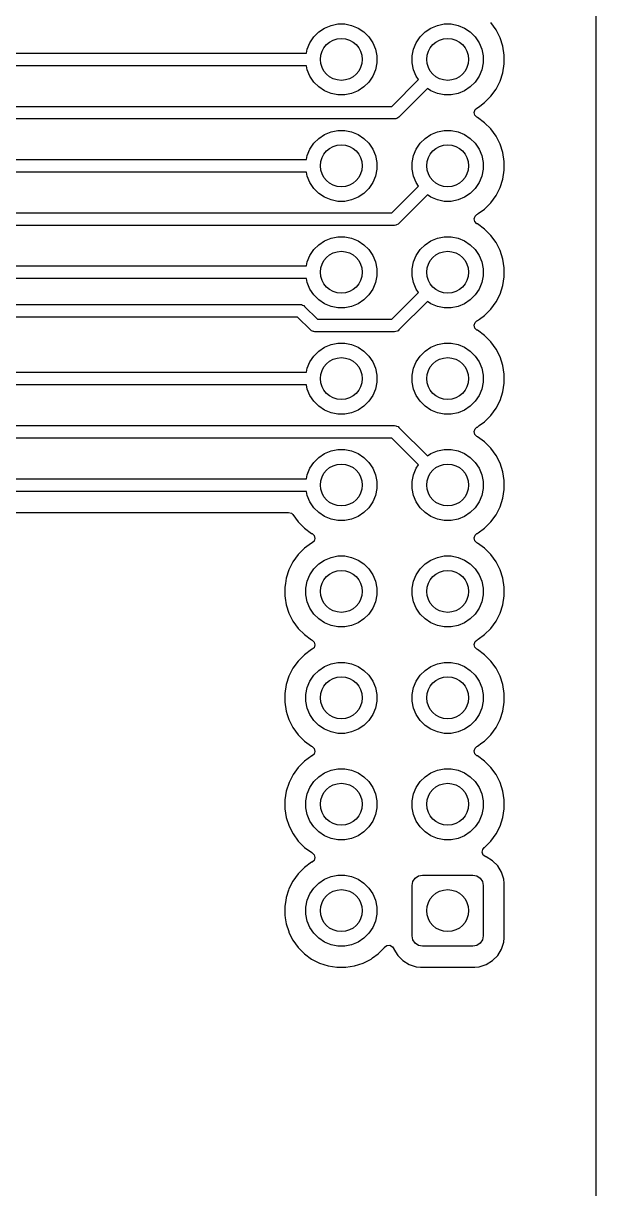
# Model space of a CAD drawing. Extents: x 4.41 to 8.11, y -5.15 to -2.23.
# Drawn here: x 7.575 to 8.113, y -4.577 to -3.482 of the extents above; entities that cross this region are included whole.
import ezdxf

# ---------------------------------------------------------------- set-up
doc = ezdxf.new("R2010")
doc.units = 0
doc.header["$MEASUREMENT"] = 0
doc.layers.add('BLACK', color=7, linetype='CONTINUOUS')

msp = doc.modelspace()

# ---------------------------------------------------------------- linework, layer by layer
at = {"layer": 'BLACK', "linetype": 'CONTINUOUS'}
for p, q in [((8.1132, -2.2384), (8.1132, -5.1479)), ((7.8643, -3.4837), (7.8707, -3.4824)), ((7.8707, -3.4824), (7.8773, -3.4824)), ((7.8773, -3.4824), (7.8837, -3.4837)), ((7.9643, -3.4837), (7.9707, -3.4824)), ((7.9707, -3.4824), (7.9773, -3.4824)), ((7.9773, -3.4824), (7.9837, -3.4837)), ((8.0195, -3.4879), (8.0146, -3.4811)), ((7.8481, -3.4945), (7.8528, -3.4899)), ((7.8528, -3.4899), (7.8582, -3.4862)), ((7.8582, -3.4862), (7.8643, -3.4837)), ((7.8837, -3.4837), (7.8898, -3.4862)), ((7.8898, -3.4862), (7.8952, -3.4899)), ((7.8952, -3.4899), (7.8999, -3.4945)), ((7.9481, -3.4945), (7.9528, -3.4899)), ((7.9528, -3.4899), (7.9582, -3.4862)), ((7.9582, -3.4862), (7.9643, -3.4837)), ((7.9837, -3.4837), (7.9898, -3.4862)), ((7.9898, -3.4862), (7.9952, -3.4899)), ((7.9952, -3.4899), (7.9999, -3.4945)), ((8.0233, -3.4953), (8.0195, -3.4879)), ((8.0195, -3.4879), (8.0195, -3.4879)), ((8.0195, -3.4879), (8.0195, -3.4879)), ((7.842, -3.506), (7.8445, -3.5)), ((7.8445, -3.5), (7.8481, -3.4945)), ((7.8999, -3.4945), (7.9035, -3.5)), ((7.9035, -3.5), (7.906, -3.506)), ((7.942, -3.506), (7.9445, -3.5)), ((7.9445, -3.5), (7.9481, -3.4945)), ((7.9999, -3.4945), (8.0035, -3.5)), ((8.0035, -3.5), (8.006, -3.506)), ((8.0259, -3.5033), (8.0233, -3.4953)), ((8.0272, -3.5116), (8.0259, -3.5033)), ((6.9243, -3.5098), (7.8412, -3.5098)), ((7.8412, -3.5098), (7.842, -3.506)), ((7.906, -3.506), (7.9073, -3.5125)), ((7.9073, -3.5125), (7.9073, -3.519)), ((7.9407, -3.5125), (7.942, -3.506)), ((7.9407, -3.519), (7.9407, -3.5125)), ((8.006, -3.506), (8.0073, -3.5125)), ((8.0073, -3.5125), (8.0073, -3.519)), ((8.0272, -3.5199), (8.0272, -3.5116)), ((7.8412, -3.5216), (6.9243, -3.5216)), ((7.842, -3.5255), (7.8412, -3.5216)), ((7.8445, -3.5315), (7.842, -3.5255)), ((7.906, -3.5255), (7.9035, -3.5315)), ((7.9073, -3.519), (7.906, -3.5255)), ((7.942, -3.5255), (7.9407, -3.519)), ((7.9445, -3.5315), (7.942, -3.5255)), ((8.006, -3.5255), (8.0035, -3.5315)), ((8.0073, -3.519), (8.006, -3.5255)), ((8.0259, -3.5282), (8.0272, -3.5199)), ((7.8481, -3.537), (7.8445, -3.5315)), ((7.8528, -3.5416), (7.8481, -3.537)), ((7.8999, -3.537), (7.8952, -3.5416)), ((7.9035, -3.5315), (7.8999, -3.537)), ((7.9215, -3.5599), (7.9467, -3.5347)), ((7.9467, -3.5347), (7.9445, -3.5315)), ((7.9999, -3.537), (7.9952, -3.5416)), ((8.0035, -3.5315), (7.9999, -3.537)), ((8.0195, -3.5436), (8.0233, -3.5362)), ((8.0233, -3.5362), (8.0259, -3.5282)), ((7.8582, -3.5453), (7.8528, -3.5416)), ((7.8643, -3.5478), (7.8582, -3.5453)), ((7.8707, -3.5491), (7.8643, -3.5478)), ((7.8837, -3.5478), (7.8773, -3.5491)), ((7.8898, -3.5453), (7.8837, -3.5478)), ((7.8952, -3.5416), (7.8898, -3.5453)), ((7.955, -3.5431), (7.9281, -3.57)), ((7.9582, -3.5453), (7.955, -3.5431)), ((7.9643, -3.5478), (7.9582, -3.5453)), ((7.9707, -3.5491), (7.9643, -3.5478)), ((7.9837, -3.5478), (7.9773, -3.5491)), ((7.9898, -3.5453), (7.9837, -3.5478)), ((7.9952, -3.5416), (7.9898, -3.5453)), ((8.0146, -3.5504), (8.0195, -3.5436)), ((8.0195, -3.5436), (8.0195, -3.5436)), ((8.0195, -3.5436), (8.0195, -3.5436)), ((7.8773, -3.5491), (7.8707, -3.5491)), ((7.9773, -3.5491), (7.9707, -3.5491)), ((8.0019, -3.5612), (8.0041, -3.5596)), ((8.0041, -3.5596), (8.0087, -3.5563)), ((8.0087, -3.5563), (8.0146, -3.5504)), ((8.0087, -3.5563), (8.0087, -3.5563)), ((8.0087, -3.5563), (8.0087, -3.5563)), ((8.0146, -3.5504), (8.0146, -3.5504)), ((8.0146, -3.5504), (8.0146, -3.5504)), ((6.2854, -3.5599), (7.9215, -3.5599)), ((7.9281, -3.57), (7.9272, -3.5707)), ((7.9989, -3.5655), (7.9998, -3.5629)), ((7.9995, -3.5682), (7.9989, -3.5655)), ((8.0015, -3.5701), (7.9995, -3.5682)), ((7.9998, -3.5629), (8.0015, -3.5614)), ((8.0015, -3.5614), (8.0019, -3.5612)), ((8.0019, -3.5703), (8.0015, -3.5701)), ((8.0087, -3.5752), (8.0019, -3.5703)), ((8.0019, -3.5703), (8.0019, -3.5703)), ((7.9239, -3.5717), (6.2878, -3.5717)), ((7.9251, -3.5716), (7.9239, -3.5717)), ((7.9261, -3.5712), (7.9251, -3.5716)), ((7.9251, -3.5716), (7.9251, -3.5716)), ((7.9251, -3.5716), (7.9251, -3.5716)), ((7.9251, -3.5716), (7.9251, -3.5716)), ((7.9272, -3.5707), (7.9261, -3.5712)), ((7.9272, -3.5707), (7.9272, -3.5707)), ((7.9272, -3.5707), (7.9272, -3.5707)), ((7.9272, -3.5707), (7.9272, -3.5707)), ((8.0146, -3.5811), (8.0087, -3.5752)), ((8.0195, -3.5879), (8.0146, -3.5811)), ((7.8481, -3.5945), (7.8528, -3.5899)), ((7.8528, -3.5899), (7.8582, -3.5862)), ((7.8582, -3.5862), (7.8643, -3.5837)), ((7.8643, -3.5837), (7.8707, -3.5824)), ((7.8707, -3.5824), (7.8773, -3.5824)), ((7.8773, -3.5824), (7.8837, -3.5837)), ((7.8837, -3.5837), (7.8898, -3.5862)), ((7.8898, -3.5862), (7.8952, -3.5899)), ((7.8952, -3.5899), (7.8999, -3.5945)), ((7.9481, -3.5945), (7.9528, -3.5899)), ((7.9528, -3.5899), (7.9582, -3.5862)), ((7.9582, -3.5862), (7.9643, -3.5837)), ((7.9643, -3.5837), (7.9707, -3.5824)), ((7.9707, -3.5824), (7.9773, -3.5824)), ((7.9773, -3.5824), (7.9837, -3.5837)), ((7.9837, -3.5837), (7.9898, -3.5862)), ((7.9898, -3.5862), (7.9952, -3.5899)), ((7.9952, -3.5899), (7.9999, -3.5945)), ((8.0233, -3.5953), (8.0195, -3.5879)), ((8.0195, -3.5879), (8.0195, -3.5879)), ((8.0195, -3.5879), (8.0195, -3.5879)), ((7.842, -3.606), (7.8445, -3.6)), ((7.8445, -3.6), (7.8481, -3.5945)), ((7.8999, -3.5945), (7.9035, -3.6)), ((7.9035, -3.6), (7.906, -3.606)), ((7.942, -3.606), (7.9445, -3.6)), ((7.9445, -3.6), (7.9481, -3.5945)), ((7.9999, -3.5945), (8.0035, -3.6)), ((8.0035, -3.6), (8.006, -3.606)), ((8.0259, -3.6033), (8.0233, -3.5953)), ((8.0272, -3.6116), (8.0259, -3.6033)), ((7.1455, -3.6098), (7.8412, -3.6098)), ((7.8412, -3.6098), (7.842, -3.606)), ((7.906, -3.606), (7.9073, -3.6125)), ((7.9073, -3.6125), (7.9073, -3.619)), ((7.9407, -3.6125), (7.942, -3.606)), ((7.9407, -3.619), (7.9407, -3.6125)), ((8.006, -3.606), (8.0073, -3.6125)), ((8.0073, -3.6125), (8.0073, -3.619)), ((8.0272, -3.6199), (8.0272, -3.6116)), ((7.8412, -3.6217), (7.1455, -3.6217)), ((7.842, -3.6255), (7.8412, -3.6217)), ((7.9073, -3.619), (7.906, -3.6255)), ((7.942, -3.6255), (7.9407, -3.619)), ((8.0073, -3.619), (8.006, -3.6255)), ((8.0259, -3.6282), (8.0272, -3.6199)), ((7.8445, -3.6315), (7.842, -3.6255)), ((7.8481, -3.637), (7.8445, -3.6315)), ((7.9035, -3.6315), (7.8999, -3.637)), ((7.906, -3.6255), (7.9035, -3.6315)), ((7.9216, -3.6598), (7.9467, -3.6348)), ((7.9445, -3.6315), (7.942, -3.6255)), ((7.9467, -3.6348), (7.9445, -3.6315)), ((8.0035, -3.6315), (7.9999, -3.637)), ((8.006, -3.6255), (8.0035, -3.6315)), ((8.0195, -3.6436), (8.0233, -3.6362)), ((8.0233, -3.6362), (8.0259, -3.6282)), ((7.8528, -3.6416), (7.8481, -3.637)), ((7.8582, -3.6453), (7.8528, -3.6416)), ((7.8643, -3.6478), (7.8582, -3.6453)), ((7.8898, -3.6453), (7.8837, -3.6478)), ((7.8952, -3.6416), (7.8898, -3.6453)), ((7.8999, -3.637), (7.8952, -3.6416)), ((7.955, -3.6431), (7.9282, -3.6699)), ((7.9582, -3.6453), (7.955, -3.6431)), ((7.9643, -3.6478), (7.9582, -3.6453)), ((7.9898, -3.6453), (7.9837, -3.6478)), ((7.9952, -3.6416), (7.9898, -3.6453)), ((7.9999, -3.637), (7.9952, -3.6416)), ((8.0146, -3.6504), (8.0195, -3.6436)), ((8.0195, -3.6436), (8.0195, -3.6436)), ((8.0195, -3.6436), (8.0195, -3.6436)), ((7.8707, -3.6491), (7.8643, -3.6478)), ((7.8773, -3.6491), (7.8707, -3.6491)), ((7.8837, -3.6478), (7.8773, -3.6491)), ((7.9707, -3.6491), (7.9643, -3.6478)), ((7.9773, -3.6491), (7.9707, -3.6491)), ((7.9837, -3.6478), (7.9773, -3.6491)), ((8.0027, -3.6606), (8.0087, -3.6563)), ((8.0087, -3.6563), (8.0146, -3.6504)), ((8.0087, -3.6563), (8.0087, -3.6563)), ((8.0087, -3.6563), (8.0087, -3.6563)), ((8.0146, -3.6504), (8.0146, -3.6504)), ((8.0146, -3.6504), (8.0146, -3.6504)), ((6.2854, -3.6598), (7.9216, -3.6598)), ((7.9989, -3.6655), (7.9998, -3.6629)), ((7.9995, -3.6682), (7.9989, -3.6655)), ((8.0015, -3.6701), (7.9995, -3.6682)), ((7.9998, -3.6629), (8.0015, -3.6614)), ((8.0015, -3.6614), (8.0019, -3.6612)), ((8.0019, -3.6612), (8.0027, -3.6606)), ((7.924, -3.6717), (6.2879, -3.6717)), ((7.9252, -3.6715), (7.924, -3.6717)), ((7.926, -3.6712), (7.9252, -3.6715)), ((7.9273, -3.6707), (7.926, -3.6712)), ((7.9282, -3.6699), (7.9273, -3.6707)), ((8.0019, -3.6703), (8.0015, -3.6701)), ((8.0087, -3.6752), (8.0019, -3.6703)), ((8.0019, -3.6703), (8.0019, -3.6703)), ((8.0146, -3.6811), (8.0087, -3.6752)), ((7.8481, -3.6945), (7.8528, -3.6899)), ((7.8528, -3.6899), (7.8582, -3.6862)), ((7.8582, -3.6862), (7.8643, -3.6837)), ((7.8643, -3.6837), (7.8707, -3.6824)), ((7.8707, -3.6824), (7.8773, -3.6824)), ((7.8773, -3.6824), (7.8837, -3.6837)), ((7.8837, -3.6837), (7.8898, -3.6862)), ((7.8898, -3.6862), (7.8952, -3.6899)), ((7.8952, -3.6899), (7.8999, -3.6945)), ((7.9481, -3.6945), (7.9528, -3.6899)), ((7.9528, -3.6899), (7.9582, -3.6862)), ((7.9582, -3.6862), (7.9643, -3.6837)), ((7.9643, -3.6837), (7.9707, -3.6824)), ((7.9707, -3.6824), (7.9773, -3.6824)), ((7.9773, -3.6824), (7.9837, -3.6837)), ((7.9837, -3.6837), (7.9898, -3.6862)), ((7.9898, -3.6862), (7.9952, -3.6899)), ((7.9952, -3.6899), (7.9999, -3.6945)), ((8.0195, -3.6879), (8.0146, -3.6811)), ((8.0233, -3.6953), (8.0195, -3.6879)), ((8.0195, -3.6879), (8.0195, -3.6879)), ((8.0195, -3.6879), (8.0195, -3.6879)), ((7.842, -3.706), (7.8445, -3.7)), ((7.8445, -3.7), (7.8481, -3.6945)), ((7.8999, -3.6945), (7.9035, -3.7)), ((7.9035, -3.7), (7.906, -3.706)), ((7.942, -3.706), (7.9445, -3.7)), ((7.9445, -3.7), (7.9481, -3.6945)), ((7.9999, -3.6945), (8.0035, -3.7)), ((8.0035, -3.7), (8.006, -3.706)), ((8.0259, -3.7033), (8.0233, -3.6953)), ((6.9455, -3.7098), (7.8412, -3.7098)), ((7.8412, -3.7098), (7.842, -3.706)), ((7.906, -3.706), (7.9073, -3.7125)), ((7.9073, -3.7125), (7.9073, -3.719)), ((7.9407, -3.7125), (7.942, -3.706)), ((7.9407, -3.719), (7.9407, -3.7125)), ((8.006, -3.706), (8.0073, -3.7125)), ((8.0073, -3.7125), (8.0073, -3.719)), ((8.0272, -3.7116), (8.0259, -3.7033)), ((8.0272, -3.7199), (8.0272, -3.7116)), ((7.8412, -3.7217), (6.9455, -3.7217)), ((7.842, -3.7255), (7.8412, -3.7217)), ((7.9073, -3.719), (7.906, -3.7255)), ((7.942, -3.7255), (7.9407, -3.719)), ((8.0073, -3.719), (8.006, -3.7255)), ((8.0259, -3.7282), (8.0272, -3.7199)), ((7.8445, -3.7315), (7.842, -3.7255)), ((7.8481, -3.737), (7.8445, -3.7315)), ((7.9035, -3.7315), (7.8999, -3.737)), ((7.906, -3.7255), (7.9035, -3.7315)), ((7.9216, -3.7598), (7.9467, -3.7348)), ((7.9445, -3.7315), (7.942, -3.7255)), ((7.9467, -3.7348), (7.9445, -3.7315)), ((8.0035, -3.7315), (7.9999, -3.737)), ((8.006, -3.7255), (8.0035, -3.7315)), ((8.0233, -3.7362), (8.0259, -3.7282)), ((7.8528, -3.7416), (7.8481, -3.737)), ((7.8582, -3.7453), (7.8528, -3.7416)), ((7.8643, -3.7478), (7.8582, -3.7453)), ((7.8898, -3.7453), (7.8837, -3.7478)), ((7.8952, -3.7416), (7.8898, -3.7453)), ((7.8999, -3.737), (7.8952, -3.7416)), ((7.955, -3.7431), (7.9282, -3.7699)), ((7.9582, -3.7453), (7.955, -3.7431)), ((7.9643, -3.7478), (7.9582, -3.7453)), ((7.9898, -3.7453), (7.9837, -3.7478)), ((7.9952, -3.7416), (7.9898, -3.7453)), ((7.9999, -3.737), (7.9952, -3.7416)), ((8.0146, -3.7504), (8.0195, -3.7436)), ((8.0195, -3.7436), (8.0233, -3.7362)), ((8.0195, -3.7436), (8.0195, -3.7436)), ((8.0195, -3.7436), (8.0195, -3.7436)), ((6.2992, -3.746), (7.8353, -3.746)), ((7.8353, -3.746), (7.8364, -3.7462)), ((7.8364, -3.7462), (7.8364, -3.7462)), ((7.8364, -3.7462), (7.8364, -3.7462)), ((7.8364, -3.7462), (7.8364, -3.7462)), ((7.8364, -3.7462), (7.8375, -3.7466)), ((7.8375, -3.7466), (7.8386, -3.747)), ((7.8386, -3.747), (7.8386, -3.747)), ((7.8386, -3.747), (7.8386, -3.747)), ((7.8386, -3.747), (7.8386, -3.747)), ((7.8386, -3.747), (7.8394, -3.7478)), ((7.8394, -3.7478), (7.8515, -3.7598)), ((7.8707, -3.7491), (7.8643, -3.7478)), ((7.8773, -3.7491), (7.8707, -3.7491)), ((7.8837, -3.7478), (7.8773, -3.7491)), ((7.9707, -3.7491), (7.9643, -3.7478)), ((7.9773, -3.7491), (7.9707, -3.7491)), ((7.9837, -3.7478), (7.9773, -3.7491)), ((8.0038, -3.7598), (8.0087, -3.7563)), ((8.0087, -3.7563), (8.0146, -3.7504)), ((8.0087, -3.7563), (8.0087, -3.7563)), ((8.0087, -3.7563), (8.0087, -3.7563)), ((8.0146, -3.7504), (8.0146, -3.7504)), ((8.0146, -3.7504), (8.0146, -3.7504)), ((7.8328, -3.7579), (6.3017, -3.7579)), ((7.8449, -3.7699), (7.8328, -3.7579)), ((7.8515, -3.7598), (7.9216, -3.7598)), ((7.9989, -3.7655), (7.9998, -3.7629)), ((7.9995, -3.7682), (7.9989, -3.7655)), ((7.9998, -3.7629), (8.0015, -3.7614)), ((8.0015, -3.7614), (8.0019, -3.7612)), ((8.0019, -3.7612), (8.0038, -3.7598)), ((7.8458, -3.7707), (7.8449, -3.7699)), ((7.8469, -3.7711), (7.8458, -3.7707)), ((7.8458, -3.7707), (7.8458, -3.7707)), ((7.8458, -3.7707), (7.8458, -3.7707)), ((7.8458, -3.7707), (7.8458, -3.7707)), ((7.8479, -3.7715), (7.8469, -3.7711)), ((7.848, -3.7715), (7.8479, -3.7715)), ((7.8479, -3.7715), (7.8479, -3.7715)), ((7.8479, -3.7715), (7.8479, -3.7715)), ((7.8491, -3.7716), (7.848, -3.7715)), ((7.924, -3.7716), (7.8491, -3.7716)), ((7.9252, -3.7715), (7.924, -3.7716)), ((7.9264, -3.771), (7.9252, -3.7715)), ((7.9252, -3.7715), (7.9252, -3.7715)), ((7.9252, -3.7715), (7.9252, -3.7715)), ((7.9252, -3.7715), (7.9252, -3.7715)), ((7.9273, -3.7707), (7.9264, -3.771)), ((7.9282, -3.7699), (7.9273, -3.7707)), ((7.9273, -3.7707), (7.9273, -3.7707)), ((7.9273, -3.7707), (7.9273, -3.7707)), ((7.9273, -3.7707), (7.9273, -3.7707)), ((8.0015, -3.7701), (7.9995, -3.7682)), ((8.0019, -3.7703), (8.0015, -3.7701)), ((8.0087, -3.7752), (8.0019, -3.7703)), ((8.0019, -3.7703), (8.0019, -3.7703)), ((8.0146, -3.7811), (8.0087, -3.7752)), ((7.8528, -3.7899), (7.8582, -3.7862)), ((7.8582, -3.7862), (7.8643, -3.7837)), ((7.8643, -3.7837), (7.8707, -3.7824)), ((7.8707, -3.7824), (7.8773, -3.7824)), ((7.8773, -3.7824), (7.8837, -3.7837)), ((7.8837, -3.7837), (7.8898, -3.7862)), ((7.8898, -3.7862), (7.8952, -3.7899)), ((7.9528, -3.7899), (7.9582, -3.7862)), ((7.9582, -3.7862), (7.9643, -3.7837)), ((7.9643, -3.7837), (7.9707, -3.7824)), ((7.9707, -3.7824), (7.9773, -3.7824)), ((7.9773, -3.7824), (7.9837, -3.7837)), ((7.9837, -3.7837), (7.9898, -3.7862)), ((7.9898, -3.7862), (7.9952, -3.7899)), ((8.0195, -3.7879), (8.0146, -3.7811)), ((8.0233, -3.7953), (8.0195, -3.7879)), ((8.0195, -3.7879), (8.0195, -3.7879)), ((8.0195, -3.7879), (8.0195, -3.7879)), ((7.842, -3.806), (7.8445, -3.8)), ((7.8445, -3.8), (7.8481, -3.7945)), ((7.8481, -3.7945), (7.8528, -3.7899)), ((7.8952, -3.7899), (7.8999, -3.7945)), ((7.8999, -3.7945), (7.9035, -3.8)), ((7.9035, -3.8), (7.906, -3.806)), ((7.942, -3.806), (7.9445, -3.8)), ((7.9445, -3.8), (7.9481, -3.7945)), ((7.9481, -3.7945), (7.9528, -3.7899)), ((7.9952, -3.7899), (7.9999, -3.7945)), ((7.9999, -3.7945), (8.0035, -3.8)), ((8.0035, -3.8), (8.006, -3.806)), ((8.0259, -3.8033), (8.0233, -3.7953)), ((6.7455, -3.8098), (7.8412, -3.8098)), ((7.8412, -3.8098), (7.842, -3.806)), ((7.906, -3.806), (7.9073, -3.8125)), ((7.9407, -3.8125), (7.942, -3.806)), ((8.006, -3.806), (8.0073, -3.8125)), ((8.0272, -3.8116), (8.0259, -3.8033)), ((7.8412, -3.8217), (6.7455, -3.8217)), ((7.842, -3.8255), (7.8412, -3.8217)), ((7.9073, -3.819), (7.906, -3.8255)), ((7.9073, -3.8125), (7.9073, -3.819)), ((7.9407, -3.819), (7.9407, -3.8125)), ((7.942, -3.8255), (7.9407, -3.819)), ((8.0073, -3.819), (8.006, -3.8255)), ((8.0073, -3.8125), (8.0073, -3.819)), ((8.0259, -3.8282), (8.0272, -3.8199)), ((8.0272, -3.8199), (8.0272, -3.8116)), ((7.8445, -3.8315), (7.842, -3.8255)), ((7.8481, -3.837), (7.8445, -3.8315)), ((7.9035, -3.8315), (7.8999, -3.837)), ((7.906, -3.8255), (7.9035, -3.8315)), ((7.9445, -3.8315), (7.942, -3.8255)), ((7.9481, -3.837), (7.9445, -3.8315)), ((8.0035, -3.8315), (7.9999, -3.837)), ((8.006, -3.8255), (8.0035, -3.8315)), ((8.0233, -3.8362), (8.0259, -3.8282)), ((7.8528, -3.8416), (7.8481, -3.837)), ((7.8582, -3.8453), (7.8528, -3.8416)), ((7.8952, -3.8416), (7.8898, -3.8453)), ((7.8999, -3.837), (7.8952, -3.8416)), ((7.9528, -3.8416), (7.9481, -3.837)), ((7.9582, -3.8453), (7.9528, -3.8416)), ((7.9952, -3.8416), (7.9898, -3.8453)), ((7.9999, -3.837), (7.9952, -3.8416)), ((8.0146, -3.8504), (8.0195, -3.8436)), ((8.0195, -3.8436), (8.0233, -3.8362)), ((8.0195, -3.8436), (8.0195, -3.8436)), ((8.0195, -3.8436), (8.0195, -3.8436)), ((7.8643, -3.8478), (7.8582, -3.8453)), ((7.8707, -3.8491), (7.8643, -3.8478)), ((7.8773, -3.8491), (7.8707, -3.8491)), ((7.8837, -3.8478), (7.8773, -3.8491)), ((7.8898, -3.8453), (7.8837, -3.8478)), ((7.9643, -3.8478), (7.9582, -3.8453)), ((7.9707, -3.8491), (7.9643, -3.8478)), ((7.9773, -3.8491), (7.9707, -3.8491)), ((7.9837, -3.8478), (7.9773, -3.8491)), ((7.9898, -3.8453), (7.9837, -3.8478)), ((8.0087, -3.8563), (8.0146, -3.8504)), ((8.0146, -3.8504), (8.0146, -3.8504)), ((8.0146, -3.8504), (8.0146, -3.8504)), ((6.3854, -3.8598), (7.924, -3.8598)), ((7.924, -3.8598), (7.9252, -3.86)), ((7.9252, -3.86), (7.926, -3.8603)), ((7.926, -3.8603), (7.9273, -3.8608)), ((7.9273, -3.8608), (7.9282, -3.8616)), ((7.9282, -3.8616), (7.955, -3.8884)), ((7.9989, -3.8655), (7.9998, -3.8629)), ((7.9995, -3.8682), (7.9989, -3.8655)), ((7.9998, -3.8629), (8.0015, -3.8614)), ((8.0015, -3.8614), (8.0019, -3.8612)), ((8.0019, -3.8612), (8.0037, -3.8599)), ((8.0037, -3.8599), (8.0087, -3.8563)), ((8.0087, -3.8563), (8.0087, -3.8563)), ((8.0087, -3.8563), (8.0087, -3.8563)), ((7.9216, -3.8717), (6.3879, -3.8717)), ((7.9467, -3.8967), (7.9216, -3.8717)), ((8.0015, -3.8701), (7.9995, -3.8682)), ((8.0019, -3.8703), (8.0015, -3.8701)), ((8.0087, -3.8752), (8.0019, -3.8703)), ((8.0019, -3.8703), (8.0019, -3.8703)), ((8.0146, -3.8811), (8.0087, -3.8752)), ((7.8528, -3.8899), (7.8582, -3.8862)), ((7.8582, -3.8862), (7.8643, -3.8837)), ((7.8643, -3.8837), (7.8707, -3.8824)), ((7.8707, -3.8824), (7.8773, -3.8824)), ((7.8773, -3.8824), (7.8837, -3.8837)), ((7.8837, -3.8837), (7.8898, -3.8862)), ((7.8898, -3.8862), (7.8952, -3.8899)), ((7.955, -3.8884), (7.9582, -3.8862)), ((7.9582, -3.8862), (7.9643, -3.8837)), ((7.9643, -3.8837), (7.9707, -3.8824)), ((7.9707, -3.8824), (7.9773, -3.8824)), ((7.9773, -3.8824), (7.9837, -3.8837)), ((7.9837, -3.8837), (7.9898, -3.8862)), ((7.9898, -3.8862), (7.9952, -3.8899)), ((8.0195, -3.8879), (8.0146, -3.8811)), ((8.0233, -3.8953), (8.0195, -3.8879)), ((8.0195, -3.8879), (8.0195, -3.8879)), ((8.0195, -3.8879), (8.0195, -3.8879)), ((7.8445, -3.9), (7.8481, -3.8945)), ((7.8481, -3.8945), (7.8528, -3.8899)), ((7.8952, -3.8899), (7.8999, -3.8945)), ((7.8999, -3.8945), (7.9035, -3.9)), ((7.9445, -3.9), (7.9467, -3.8967)), ((7.9952, -3.8899), (7.9999, -3.8945)), ((7.9999, -3.8945), (8.0035, -3.9)), ((8.0259, -3.9033), (8.0233, -3.8953)), ((6.5354, -3.9098), (7.8412, -3.9098)), ((7.8412, -3.9098), (7.842, -3.906)), ((7.842, -3.906), (7.8445, -3.9)), ((7.9035, -3.9), (7.906, -3.906)), ((7.906, -3.906), (7.9073, -3.9125)), ((7.9407, -3.9125), (7.942, -3.906)), ((7.942, -3.906), (7.9445, -3.9)), ((8.0035, -3.9), (8.006, -3.906)), ((8.006, -3.906), (8.0073, -3.9125)), ((8.0272, -3.9116), (8.0259, -3.9033)), ((7.9073, -3.919), (7.906, -3.9255)), ((7.9073, -3.9125), (7.9073, -3.919)), ((7.9407, -3.919), (7.9407, -3.9125)), ((7.942, -3.9255), (7.9407, -3.919)), ((8.0073, -3.919), (8.006, -3.9255)), ((8.0073, -3.9125), (8.0073, -3.919)), ((8.0259, -3.9282), (8.0272, -3.9199)), ((8.0272, -3.9199), (8.0272, -3.9116)), ((7.8412, -3.9217), (6.5379, -3.9217)), ((7.842, -3.9255), (7.8412, -3.9217)), ((7.8445, -3.9315), (7.842, -3.9255)), ((7.8481, -3.937), (7.8445, -3.9315)), ((7.9035, -3.9315), (7.8999, -3.937)), ((7.906, -3.9255), (7.9035, -3.9315)), ((7.9445, -3.9315), (7.942, -3.9255)), ((7.9481, -3.937), (7.9445, -3.9315)), ((8.0035, -3.9315), (7.9999, -3.937)), ((8.006, -3.9255), (8.0035, -3.9315)), ((8.0233, -3.9362), (8.0259, -3.9282)), ((7.3222, -3.9414), (7.8244, -3.9414)), ((7.8244, -3.9414), (7.8271, -3.9421)), ((7.8271, -3.9421), (7.8284, -3.9435)), ((7.8528, -3.9416), (7.8481, -3.937)), ((7.8582, -3.9453), (7.8528, -3.9416)), ((7.8952, -3.9416), (7.8898, -3.9453)), ((7.8999, -3.937), (7.8952, -3.9416)), ((7.9528, -3.9416), (7.9481, -3.937)), ((7.9582, -3.9453), (7.9528, -3.9416)), ((7.9952, -3.9416), (7.9898, -3.9453)), ((7.9999, -3.937), (7.9952, -3.9416)), ((8.0195, -3.9436), (8.0233, -3.9362)), ((7.8284, -3.9435), (7.8284, -3.9435)), ((7.8284, -3.9435), (7.8335, -3.9504)), ((7.8335, -3.9504), (7.8394, -3.9563)), ((7.8643, -3.9478), (7.8582, -3.9453)), ((7.8707, -3.9491), (7.8643, -3.9478)), ((7.8773, -3.9491), (7.8707, -3.9491)), ((7.8837, -3.9478), (7.8773, -3.9491)), ((7.8898, -3.9453), (7.8837, -3.9478)), ((7.9643, -3.9478), (7.9582, -3.9453)), ((7.9707, -3.9491), (7.9643, -3.9478)), ((7.9773, -3.9491), (7.9707, -3.9491)), ((7.9837, -3.9478), (7.9773, -3.9491)), ((7.9898, -3.9453), (7.9837, -3.9478)), ((8.0087, -3.9563), (8.0146, -3.9504)), ((8.0146, -3.9504), (8.0195, -3.9436)), ((8.0146, -3.9504), (8.0146, -3.9504)), ((8.0146, -3.9504), (8.0146, -3.9504)), ((8.0195, -3.9436), (8.0195, -3.9436)), ((8.0195, -3.9436), (8.0195, -3.9436)), ((7.8394, -3.9563), (7.8461, -3.9612)), ((7.8461, -3.9612), (7.8465, -3.9614)), ((7.8465, -3.9614), (7.8485, -3.9633)), ((7.8485, -3.9633), (7.8492, -3.966)), ((7.9989, -3.9655), (7.9998, -3.9629)), ((7.9998, -3.9629), (8.0015, -3.9614)), ((8.0015, -3.9614), (8.0019, -3.9612)), ((8.0019, -3.9612), (8.0027, -3.9606)), ((8.0027, -3.9606), (8.0087, -3.9563)), ((8.0087, -3.9563), (8.0087, -3.9563)), ((8.0087, -3.9563), (8.0087, -3.9563)), ((7.8394, -3.9752), (7.8335, -3.9811)), ((7.8461, -3.9703), (7.8394, -3.9752)), ((7.8465, -3.9701), (7.8461, -3.9703)), ((7.8483, -3.9686), (7.8465, -3.9701)), ((7.8492, -3.966), (7.8483, -3.9686)), ((7.9995, -3.9682), (7.9989, -3.9655)), ((8.0015, -3.9701), (7.9995, -3.9682)), ((8.0019, -3.9703), (8.0015, -3.9701)), ((8.0087, -3.9752), (8.0019, -3.9703)), ((8.0019, -3.9703), (8.0019, -3.9703)), ((8.0146, -3.9811), (8.0087, -3.9752)), ((7.8335, -3.9811), (7.8285, -3.9879)), ((7.8528, -3.9899), (7.8582, -3.9862)), ((7.8582, -3.9862), (7.8643, -3.9837)), ((7.8643, -3.9837), (7.8707, -3.9824)), ((7.8707, -3.9824), (7.8773, -3.9824)), ((7.8773, -3.9824), (7.8837, -3.9837)), ((7.8837, -3.9837), (7.8898, -3.9862)), ((7.8898, -3.9862), (7.8952, -3.9899)), ((7.9528, -3.9899), (7.9582, -3.9862)), ((7.9582, -3.9862), (7.9643, -3.9837)), ((7.9643, -3.9837), (7.9707, -3.9824)), ((7.9707, -3.9824), (7.9773, -3.9824)), ((7.9773, -3.9824), (7.9837, -3.9837)), ((7.9837, -3.9837), (7.9898, -3.9862)), ((7.9898, -3.9862), (7.9952, -3.9899)), ((8.0195, -3.9879), (8.0146, -3.9811)), ((7.8247, -3.9953), (7.8222, -4.0033)), ((7.8285, -3.9879), (7.8247, -3.9953)), ((7.8445, -4), (7.8481, -3.9945)), ((7.8481, -3.9945), (7.8528, -3.9899)), ((7.8952, -3.9899), (7.8999, -3.9945)), ((7.8999, -3.9945), (7.9035, -4)), ((7.9445, -4), (7.9481, -3.9945)), ((7.9481, -3.9945), (7.9528, -3.9899)), ((7.9952, -3.9899), (7.9999, -3.9945)), ((7.9999, -3.9945), (8.0035, -4)), ((8.0233, -3.9953), (8.0195, -3.9879)), ((8.0195, -3.9879), (8.0195, -3.9879)), ((8.0195, -3.9879), (8.0195, -3.9879)), ((8.0259, -4.0033), (8.0233, -3.9953)), ((7.8214, -4.0083), (7.8208, -4.0116)), ((7.8222, -4.0033), (7.8214, -4.0083)), ((7.8407, -4.0125), (7.842, -4.006)), ((7.842, -4.006), (7.8445, -4)), ((7.9035, -4), (7.906, -4.006)), ((7.906, -4.006), (7.9073, -4.0125)), ((7.9407, -4.0125), (7.942, -4.006)), ((7.942, -4.006), (7.9445, -4)), ((8.0035, -4), (8.006, -4.006)), ((8.006, -4.006), (8.0073, -4.0125)), ((8.0272, -4.0116), (8.0259, -4.0033)), ((7.8208, -4.0116), (7.8208, -4.0199)), ((7.8407, -4.019), (7.8407, -4.0125)), ((7.842, -4.0255), (7.8407, -4.019)), ((7.9073, -4.019), (7.906, -4.0255)), ((7.9073, -4.0125), (7.9073, -4.019)), ((7.9407, -4.019), (7.9407, -4.0125)), ((7.942, -4.0255), (7.9407, -4.019)), ((8.0073, -4.019), (8.006, -4.0255)), ((8.0073, -4.0125), (8.0073, -4.019)), ((8.0272, -4.0199), (8.0272, -4.0116)), ((7.8208, -4.0199), (7.8212, -4.0219)), ((7.8212, -4.0219), (7.8222, -4.0282)), ((7.8222, -4.0282), (7.8247, -4.0362)), ((7.8445, -4.0315), (7.842, -4.0255)), ((7.906, -4.0255), (7.9035, -4.0315)), ((7.9445, -4.0315), (7.942, -4.0255)), ((8.006, -4.0255), (8.0035, -4.0315)), ((8.0233, -4.0362), (8.0259, -4.0282)), ((8.0259, -4.0282), (8.0272, -4.0199)), ((7.8247, -4.0362), (7.8285, -4.0436)), ((7.8481, -4.037), (7.8445, -4.0315)), ((7.8528, -4.0416), (7.8481, -4.037)), ((7.8999, -4.037), (7.8952, -4.0416)), ((7.9035, -4.0315), (7.8999, -4.037)), ((7.9481, -4.037), (7.9445, -4.0315)), ((7.9528, -4.0416), (7.9481, -4.037)), ((7.9999, -4.037), (7.9952, -4.0416)), ((8.0035, -4.0315), (7.9999, -4.037)), ((8.0195, -4.0436), (8.0233, -4.0362)), ((7.8285, -4.0436), (7.8335, -4.0504)), ((7.8335, -4.0504), (7.8394, -4.0563)), ((7.8582, -4.0453), (7.8528, -4.0416)), ((7.8643, -4.0478), (7.8582, -4.0453)), ((7.8707, -4.0491), (7.8643, -4.0478)), ((7.8773, -4.0491), (7.8707, -4.0491)), ((7.8837, -4.0478), (7.8773, -4.0491)), ((7.8898, -4.0453), (7.8837, -4.0478)), ((7.8952, -4.0416), (7.8898, -4.0453)), ((7.9582, -4.0453), (7.9528, -4.0416)), ((7.9643, -4.0478), (7.9582, -4.0453)), ((7.9707, -4.0491), (7.9643, -4.0478)), ((7.9773, -4.0491), (7.9707, -4.0491)), ((7.9837, -4.0478), (7.9773, -4.0491)), ((7.9898, -4.0453), (7.9837, -4.0478)), ((7.9952, -4.0416), (7.9898, -4.0453)), ((8.0087, -4.0563), (8.0146, -4.0504)), ((8.0146, -4.0504), (8.0195, -4.0436)), ((8.0146, -4.0504), (8.0146, -4.0504)), ((8.0146, -4.0504), (8.0146, -4.0504)), ((8.0195, -4.0436), (8.0195, -4.0436)), ((8.0195, -4.0436), (8.0195, -4.0436)), ((7.8394, -4.0563), (7.8461, -4.0612)), ((7.8461, -4.0612), (7.8465, -4.0614)), ((7.8465, -4.0614), (7.8485, -4.0633)), ((7.8485, -4.0633), (7.8492, -4.066)), ((7.9989, -4.0655), (7.9998, -4.0629)), ((7.9998, -4.0629), (8.0015, -4.0614)), ((8.0015, -4.0614), (8.0019, -4.0612)), ((8.0019, -4.0612), (8.0027, -4.0606)), ((8.0027, -4.0606), (8.0087, -4.0563)), ((8.0087, -4.0563), (8.0087, -4.0563)), ((8.0087, -4.0563), (8.0087, -4.0563)), ((7.8461, -4.0703), (7.8394, -4.0752)), ((7.8465, -4.0701), (7.8461, -4.0703)), ((7.8483, -4.0686), (7.8465, -4.0701)), ((7.8492, -4.066), (7.8483, -4.0686)), ((7.9995, -4.0682), (7.9989, -4.0655)), ((8.0015, -4.0701), (7.9995, -4.0682)), ((8.0019, -4.0703), (8.0015, -4.0701)), ((8.0087, -4.0752), (8.0019, -4.0703)), ((8.0019, -4.0703), (8.0019, -4.0703)), ((7.8335, -4.0811), (7.8285, -4.0879)), ((7.8394, -4.0752), (7.8335, -4.0811)), ((7.8582, -4.0862), (7.8643, -4.0837)), ((7.8643, -4.0837), (7.8707, -4.0824)), ((7.8707, -4.0824), (7.8773, -4.0824)), ((7.8773, -4.0824), (7.8837, -4.0837)), ((7.8837, -4.0837), (7.8898, -4.0862)), ((7.9582, -4.0862), (7.9643, -4.0837)), ((7.9643, -4.0837), (7.9707, -4.0824)), ((7.9707, -4.0824), (7.9773, -4.0824)), ((7.9773, -4.0824), (7.9837, -4.0837)), ((7.9837, -4.0837), (7.9898, -4.0862)), ((8.0146, -4.0811), (8.0087, -4.0752)), ((8.0195, -4.0879), (8.0146, -4.0811)), ((7.8247, -4.0953), (7.8222, -4.1033)), ((7.8285, -4.0879), (7.8247, -4.0953)), ((7.8445, -4.1), (7.8481, -4.0945)), ((7.8481, -4.0945), (7.8528, -4.0899)), ((7.8528, -4.0899), (7.8582, -4.0862)), ((7.8898, -4.0862), (7.8952, -4.0899)), ((7.8952, -4.0899), (7.8999, -4.0945)), ((7.8999, -4.0945), (7.9035, -4.1)), ((7.9445, -4.1), (7.9481, -4.0945)), ((7.9481, -4.0945), (7.9528, -4.0899)), ((7.9528, -4.0899), (7.9582, -4.0862)), ((7.9898, -4.0862), (7.9952, -4.0899)), ((7.9952, -4.0899), (7.9999, -4.0945)), ((7.9999, -4.0945), (8.0035, -4.1)), ((8.0233, -4.0953), (8.0195, -4.0879)), ((8.0195, -4.0879), (8.0195, -4.0879)), ((8.0195, -4.0879), (8.0195, -4.0879)), ((8.0259, -4.1033), (8.0233, -4.0953)), ((7.8222, -4.1033), (7.8208, -4.1116)), ((7.8407, -4.1125), (7.842, -4.106)), ((7.842, -4.106), (7.8445, -4.1)), ((7.9035, -4.1), (7.906, -4.106)), ((7.906, -4.106), (7.9073, -4.1125)), ((7.9407, -4.1125), (7.942, -4.106)), ((7.942, -4.106), (7.9445, -4.1)), ((8.0035, -4.1), (8.006, -4.106)), ((8.006, -4.106), (8.0073, -4.1125)), ((8.0272, -4.1116), (8.0259, -4.1033)), ((7.8208, -4.1116), (7.8208, -4.1199)), ((7.8407, -4.119), (7.8407, -4.1125)), ((7.9073, -4.1125), (7.9073, -4.119)), ((7.9407, -4.119), (7.9407, -4.1125)), ((8.0073, -4.1125), (8.0073, -4.119)), ((8.0272, -4.1199), (8.0272, -4.1116)), ((7.8208, -4.1199), (7.8221, -4.1281)), ((7.8221, -4.1281), (7.8222, -4.1282)), ((7.8222, -4.1282), (7.8232, -4.1315)), ((7.842, -4.1255), (7.8407, -4.119)), ((7.8445, -4.1315), (7.842, -4.1255)), ((7.906, -4.1255), (7.9035, -4.1315)), ((7.9073, -4.119), (7.906, -4.1255)), ((7.942, -4.1255), (7.9407, -4.119)), ((7.9445, -4.1315), (7.942, -4.1255)), ((8.006, -4.1255), (8.0035, -4.1315)), ((8.0073, -4.119), (8.006, -4.1255)), ((8.0233, -4.1362), (8.0259, -4.1282)), ((8.0259, -4.1282), (8.0272, -4.1199)), ((7.8232, -4.1315), (7.8247, -4.1362)), ((7.8247, -4.1362), (7.8285, -4.1436)), ((7.8481, -4.137), (7.8445, -4.1315)), ((7.8528, -4.1416), (7.8481, -4.137)), ((7.8999, -4.137), (7.8952, -4.1416)), ((7.9035, -4.1315), (7.8999, -4.137)), ((7.9481, -4.137), (7.9445, -4.1315)), ((7.9528, -4.1416), (7.9481, -4.137)), ((7.9999, -4.137), (7.9952, -4.1416)), ((8.0035, -4.1315), (7.9999, -4.137)), ((8.0195, -4.1436), (8.0233, -4.1362)), ((7.8285, -4.1436), (7.8335, -4.1504)), ((7.8335, -4.1504), (7.8394, -4.1563)), ((7.8582, -4.1453), (7.8528, -4.1416)), ((7.8643, -4.1478), (7.8582, -4.1453)), ((7.8707, -4.1491), (7.8643, -4.1478)), ((7.8773, -4.1491), (7.8707, -4.1491)), ((7.8837, -4.1478), (7.8773, -4.1491)), ((7.8898, -4.1453), (7.8837, -4.1478)), ((7.8952, -4.1416), (7.8898, -4.1453)), ((7.9582, -4.1453), (7.9528, -4.1416)), ((7.9643, -4.1478), (7.9582, -4.1453)), ((7.9707, -4.1491), (7.9643, -4.1478)), ((7.9773, -4.1491), (7.9707, -4.1491)), ((7.9837, -4.1478), (7.9773, -4.1491)), ((7.9898, -4.1453), (7.9837, -4.1478)), ((7.9952, -4.1416), (7.9898, -4.1453)), ((8.0087, -4.1563), (8.0146, -4.1504)), ((8.0146, -4.1504), (8.0195, -4.1436)), ((8.0146, -4.1504), (8.0146, -4.1504)), ((8.0146, -4.1504), (8.0146, -4.1504)), ((8.0195, -4.1436), (8.0195, -4.1436)), ((8.0195, -4.1436), (8.0195, -4.1436)), ((7.8394, -4.1563), (7.8461, -4.1612)), ((7.8461, -4.1612), (7.8461, -4.1612)), ((7.8461, -4.1612), (7.8461, -4.1612)), ((7.8461, -4.1612), (7.8465, -4.1614)), ((7.8465, -4.1614), (7.8485, -4.1633)), ((7.9997, -4.1629), (8.0015, -4.1614)), ((8.0015, -4.1614), (8.0019, -4.1612)), ((8.0019, -4.1612), (8.0062, -4.1581)), ((8.0062, -4.1581), (8.0087, -4.1563)), ((8.0087, -4.1563), (8.0087, -4.1563)), ((8.0087, -4.1563), (8.0087, -4.1563)), ((7.8462, -4.1703), (7.8394, -4.1752)), ((7.8465, -4.1701), (7.8462, -4.1703)), ((7.8483, -4.1686), (7.8465, -4.1701)), ((7.8492, -4.166), (7.8483, -4.1686)), ((7.8485, -4.1633), (7.8492, -4.166)), ((7.9989, -4.1655), (7.9997, -4.1629)), ((7.9995, -4.1682), (7.9989, -4.1655)), ((8.0015, -4.1701), (7.9995, -4.1682)), ((8.0019, -4.1703), (8.0015, -4.1701)), ((8.0086, -4.1752), (8.0019, -4.1703)), ((7.8335, -4.1811), (7.8286, -4.1879)), ((7.8394, -4.1752), (7.8335, -4.1811)), ((7.8335, -4.1811), (7.8335, -4.1811)), ((7.8394, -4.1752), (7.8394, -4.1752)), ((7.8582, -4.1862), (7.8643, -4.1837)), ((7.8643, -4.1837), (7.8707, -4.1824)), ((7.8707, -4.1824), (7.8773, -4.1824)), ((7.8773, -4.1824), (7.8837, -4.1837)), ((7.8837, -4.1837), (7.8898, -4.1862)), ((7.9582, -4.1862), (7.9643, -4.1837)), ((7.9643, -4.1837), (7.9707, -4.1824)), ((7.9707, -4.1824), (7.9773, -4.1824)), ((7.9773, -4.1824), (7.9837, -4.1837)), ((7.9837, -4.1837), (7.9898, -4.1862)), ((8.0146, -4.1811), (8.0086, -4.1752)), ((8.0086, -4.1752), (8.0086, -4.1752)), ((8.0195, -4.1879), (8.0146, -4.1811)), ((8.0146, -4.1811), (8.0146, -4.1811)), ((7.8286, -4.1879), (7.8248, -4.1953)), ((7.8445, -4.2), (7.8481, -4.1945)), ((7.8481, -4.1945), (7.8528, -4.1899)), ((7.8528, -4.1899), (7.8582, -4.1862)), ((7.8898, -4.1862), (7.8952, -4.1899)), ((7.8952, -4.1899), (7.8999, -4.1945)), ((7.8999, -4.1945), (7.9035, -4.2)), ((7.9445, -4.2), (7.9481, -4.1945)), ((7.9481, -4.1945), (7.9528, -4.1899)), ((7.9528, -4.1899), (7.9582, -4.1862)), ((7.9898, -4.1862), (7.9952, -4.1899)), ((7.9952, -4.1899), (7.9999, -4.1945)), ((7.9999, -4.1945), (8.0035, -4.2)), ((8.0233, -4.1953), (8.0195, -4.1879)), ((7.8222, -4.2033), (7.8209, -4.2116)), ((7.8248, -4.1953), (7.8222, -4.2033)), ((7.8222, -4.2033), (7.8222, -4.2033)), ((7.842, -4.206), (7.8445, -4.2)), ((7.9035, -4.2), (7.906, -4.206)), ((7.942, -4.206), (7.9445, -4.2)), ((8.0035, -4.2), (8.006, -4.206)), ((8.0259, -4.2033), (8.0233, -4.1953)), ((8.0272, -4.2116), (8.0259, -4.2033)), ((8.0259, -4.2033), (8.0259, -4.2033)), ((7.8209, -4.2116), (7.8209, -4.2199)), ((7.8407, -4.2125), (7.842, -4.206)), ((7.8407, -4.219), (7.8407, -4.2125)), ((7.906, -4.206), (7.9073, -4.2125)), ((7.9073, -4.2125), (7.9073, -4.219)), ((7.9407, -4.2125), (7.942, -4.206)), ((7.9407, -4.219), (7.9407, -4.2125)), ((8.006, -4.206), (8.0073, -4.2125)), ((8.0073, -4.2125), (8.0073, -4.219)), ((8.0272, -4.2199), (8.0272, -4.2116)), ((7.8209, -4.2199), (7.8222, -4.2282)), ((7.842, -4.2255), (7.8407, -4.219)), ((7.8445, -4.2315), (7.842, -4.2255)), ((7.906, -4.2255), (7.9035, -4.2315)), ((7.9073, -4.219), (7.906, -4.2255)), ((7.942, -4.2255), (7.9407, -4.219)), ((7.9445, -4.2315), (7.942, -4.2255)), ((8.006, -4.2255), (8.0035, -4.2315)), ((8.0073, -4.219), (8.006, -4.2255)), ((8.0259, -4.2282), (8.0272, -4.2199)), ((7.8222, -4.2282), (7.8222, -4.2282)), ((7.8222, -4.2282), (7.8248, -4.2362)), ((7.8248, -4.2362), (7.8286, -4.2436)), ((7.8481, -4.237), (7.8445, -4.2315)), ((7.8528, -4.2416), (7.8481, -4.237)), ((7.8999, -4.237), (7.8952, -4.2416)), ((7.9035, -4.2315), (7.8999, -4.237)), ((7.9481, -4.237), (7.9445, -4.2315)), ((7.9528, -4.2416), (7.9481, -4.237)), ((7.9999, -4.237), (7.9952, -4.2416)), ((8.0035, -4.2315), (7.9999, -4.237)), ((8.0195, -4.2436), (8.0233, -4.2362)), ((8.0233, -4.2362), (8.0259, -4.2282)), ((8.0259, -4.2282), (8.0259, -4.2282)), ((7.8286, -4.2436), (7.8335, -4.2504)), ((7.8582, -4.2453), (7.8528, -4.2416)), ((7.8643, -4.2478), (7.8582, -4.2453)), ((7.8707, -4.2491), (7.8643, -4.2478)), ((7.8773, -4.2491), (7.8707, -4.2491)), ((7.8837, -4.2478), (7.8773, -4.2491)), ((7.8898, -4.2453), (7.8837, -4.2478)), ((7.8952, -4.2416), (7.8898, -4.2453)), ((7.9582, -4.2453), (7.9528, -4.2416)), ((7.9643, -4.2478), (7.9582, -4.2453)), ((7.9707, -4.2491), (7.9643, -4.2478)), ((7.9773, -4.2491), (7.9707, -4.2491)), ((7.9837, -4.2478), (7.9773, -4.2491)), ((7.9898, -4.2453), (7.9837, -4.2478)), ((7.9952, -4.2416), (7.9898, -4.2453)), ((8.0146, -4.2504), (8.0195, -4.2436)), ((7.8335, -4.2504), (7.8335, -4.2504)), ((7.8335, -4.2504), (7.8394, -4.2563)), ((7.8394, -4.2563), (7.8394, -4.2563)), ((7.8394, -4.2563), (7.8462, -4.2612)), ((8.0065, -4.2609), (8.0069, -4.2582)), ((8.0069, -4.2582), (8.0084, -4.2564)), ((8.0084, -4.2564), (8.0086, -4.2563)), ((8.0086, -4.2563), (8.0146, -4.2504)), ((8.0146, -4.2504), (8.0146, -4.2504)), ((7.8461, -4.2703), (7.8394, -4.2752)), ((7.8465, -4.2701), (7.8461, -4.2703)), ((7.8462, -4.2612), (7.8465, -4.2614)), ((7.8465, -4.2614), (7.8485, -4.2633)), ((7.8483, -4.2685), (7.8465, -4.2701)), ((7.8492, -4.2659), (7.8483, -4.2685)), ((7.8485, -4.2633), (7.8492, -4.2659)), ((8.0075, -4.2635), (8.0065, -4.2609)), ((8.0098, -4.265), (8.0075, -4.2635)), ((8.0102, -4.2652), (8.0098, -4.265)), ((8.0161, -4.2688), (8.0102, -4.2652)), ((8.021, -4.2737), (8.0161, -4.2688)), ((7.8335, -4.2811), (7.8285, -4.2879)), ((7.8394, -4.2752), (7.8335, -4.2811)), ((7.8643, -4.2837), (7.8707, -4.2824)), ((7.8707, -4.2824), (7.8773, -4.2824)), ((7.8773, -4.2824), (7.8837, -4.2837)), ((7.9466, -4.283), (7.9504, -4.2823)), ((7.9504, -4.2823), (7.9976, -4.2823)), ((7.9976, -4.2823), (8.0014, -4.283)), ((8.0246, -4.2796), (8.021, -4.2737)), ((8.0259, -4.2834), (8.0246, -4.2796)), ((7.8285, -4.2879), (7.8247, -4.2953)), ((7.8481, -4.2945), (7.8528, -4.2899)), ((7.8528, -4.2899), (7.8582, -4.2862)), ((7.8582, -4.2862), (7.8643, -4.2837)), ((7.8837, -4.2837), (7.8898, -4.2862)), ((7.8898, -4.2862), (7.8952, -4.2899)), ((7.8952, -4.2899), (7.8999, -4.2945)), ((7.9406, -4.2921), (7.9413, -4.2884)), ((7.9406, -4.3394), (7.9406, -4.2921)), ((7.9413, -4.2884), (7.9434, -4.2852)), ((7.9434, -4.2852), (7.9466, -4.283)), ((8.0014, -4.283), (8.0046, -4.2852)), ((8.0046, -4.2852), (8.0067, -4.2884)), ((8.0067, -4.2884), (8.0075, -4.2921)), ((8.0075, -4.2921), (8.0075, -4.3394)), ((8.0268, -4.2861), (8.0259, -4.2834)), ((8.0272, -4.29), (8.0268, -4.2861)), ((8.0268, -4.2861), (8.0268, -4.2861)), ((8.0272, -4.2902), (8.0272, -4.29)), ((8.0272, -4.3413), (8.0272, -4.2902)), ((7.8222, -4.3033), (7.8217, -4.3062)), ((7.8243, -4.2966), (7.8222, -4.3033)), ((7.8247, -4.2953), (7.8243, -4.2966)), ((7.8247, -4.2953), (7.8247, -4.2953)), ((7.8247, -4.2953), (7.8247, -4.2953)), ((7.842, -4.306), (7.8445, -4.3)), ((7.8445, -4.3), (7.8481, -4.2945)), ((7.8999, -4.2945), (7.9035, -4.3)), ((7.9035, -4.3), (7.906, -4.306)), ((7.8217, -4.3062), (7.8208, -4.3116)), ((7.8208, -4.3116), (7.8208, -4.3199)), ((7.8407, -4.3125), (7.842, -4.306)), ((7.8407, -4.319), (7.8407, -4.3125)), ((7.906, -4.306), (7.9073, -4.3125)), ((7.9073, -4.3125), (7.9073, -4.319)), ((7.8208, -4.3199), (7.8212, -4.3224)), ((7.8212, -4.3224), (7.8218, -4.3261)), ((7.8218, -4.3261), (7.8222, -4.3282)), ((7.842, -4.3255), (7.8407, -4.319)), ((7.8445, -4.3315), (7.842, -4.3255)), ((7.906, -4.3255), (7.9035, -4.3315)), ((7.9073, -4.319), (7.906, -4.3255)), ((7.8222, -4.3282), (7.8245, -4.3353)), ((7.8245, -4.3353), (7.8247, -4.3362)), ((7.8247, -4.3362), (7.8285, -4.3436)), ((7.8481, -4.337), (7.8445, -4.3315)), ((7.8528, -4.3416), (7.8481, -4.337)), ((7.8999, -4.337), (7.8952, -4.3416)), ((7.9035, -4.3315), (7.8999, -4.337)), ((7.8285, -4.3436), (7.8335, -4.3504)), ((7.8582, -4.3453), (7.8528, -4.3416)), ((7.8643, -4.3478), (7.8582, -4.3453)), ((7.8707, -4.3491), (7.8643, -4.3478)), ((7.8837, -4.3478), (7.8773, -4.3491)), ((7.8898, -4.3453), (7.8837, -4.3478)), ((7.8952, -4.3416), (7.8898, -4.3453)), ((7.9413, -4.3431), (7.9406, -4.3394)), ((7.9434, -4.3463), (7.9413, -4.3431)), ((7.9466, -4.3485), (7.9434, -4.3463)), ((8.0046, -4.3463), (8.0014, -4.3485)), ((8.0067, -4.3431), (8.0046, -4.3463)), ((8.0075, -4.3394), (8.0067, -4.3431)), ((8.0246, -4.3519), (8.0268, -4.3454)), ((8.0268, -4.3454), (8.0272, -4.3413)), ((7.8335, -4.3504), (7.8394, -4.3563)), ((7.8394, -4.3563), (7.8461, -4.3612)), ((7.8773, -4.3491), (7.8707, -4.3491)), ((7.9032, -4.3602), (7.9087, -4.3563)), ((7.9087, -4.3563), (7.9146, -4.3504)), ((7.9087, -4.3563), (7.9087, -4.3563)), ((7.9087, -4.3563), (7.9087, -4.3563)), ((7.9146, -4.3504), (7.9147, -4.3502)), ((7.9147, -4.3502), (7.9169, -4.3485)), ((7.9169, -4.3485), (7.9196, -4.3483)), ((7.9196, -4.3483), (7.9221, -4.3496)), ((7.9221, -4.3496), (7.9233, -4.3515)), ((7.9233, -4.3515), (7.9234, -4.3519)), ((7.9234, -4.3519), (7.9271, -4.3578)), ((7.9271, -4.3578), (7.9319, -4.3627)), ((7.9504, -4.3492), (7.9466, -4.3485)), ((7.9976, -4.3492), (7.9504, -4.3492)), ((8.0014, -4.3485), (7.9976, -4.3492)), ((8.0161, -4.3627), (8.021, -4.3578)), ((8.021, -4.3578), (8.0246, -4.3519)), ((7.8461, -4.3612), (7.8461, -4.3612)), ((7.8461, -4.3612), (7.8461, -4.3612)), ((7.8461, -4.3612), (7.8536, -4.365)), ((7.8536, -4.365), (7.8616, -4.3676)), ((7.8616, -4.3676), (7.8698, -4.3689)), ((7.8698, -4.3689), (7.8698, -4.3689)), ((7.8698, -4.3689), (7.8782, -4.3689)), ((7.8782, -4.3689), (7.8865, -4.3676)), ((7.8782, -4.3689), (7.8782, -4.3689)), ((7.8865, -4.3676), (7.8944, -4.365)), ((7.8944, -4.365), (7.9019, -4.3612)), ((7.9019, -4.3612), (7.9032, -4.3602)), ((7.9319, -4.3627), (7.9378, -4.3663)), ((7.9378, -4.3663), (7.9444, -4.3685)), ((7.9444, -4.3685), (7.9484, -4.3689)), ((7.9484, -4.3689), (7.9996, -4.3689)), ((7.9996, -4.3689), (8.0037, -4.3685)), ((8.0037, -4.3685), (8.0102, -4.3663)), ((8.0102, -4.3663), (8.0161, -4.3627))]:
    msp.add_line(p, q, dxfattribs=at)
at = {"layer": 'BLACK'}
for centre in [(7.874, -3.5157), (7.974, -3.5157), (7.874, -3.6157), (7.974, -3.6157), (7.874, -3.7157), (7.974, -3.7157), (7.874, -3.8157), (7.974, -3.8157), (7.874, -3.9157), (7.974, -3.9157), (7.874, -4.0157), (7.974, -4.0157), (7.874, -4.1157), (7.974, -4.1157), (7.874, -4.2157), (7.974, -4.2157), (7.874, -4.3157), (7.974, -4.3157)]:
    msp.add_circle(centre, 0.0197, dxfattribs=at)
at = {"layer": 'WHITE'}
for centre in [(7.874, -3.5157), (7.974, -3.5157), (7.874, -3.6157), (7.974, -3.6157), (7.874, -3.7157), (7.974, -3.7157), (7.874, -3.8157), (7.974, -3.8157), (7.874, -3.9157), (7.974, -3.9157), (7.874, -4.0157), (7.974, -4.0157), (7.874, -4.1157), (7.974, -4.1157), (7.874, -4.2157), (7.974, -4.2157), (7.874, -4.3157), (7.974, -4.3157)]:
    msp.add_circle(centre, 0.0197, dxfattribs=at)

doc.saveas('drawing.dxf')
